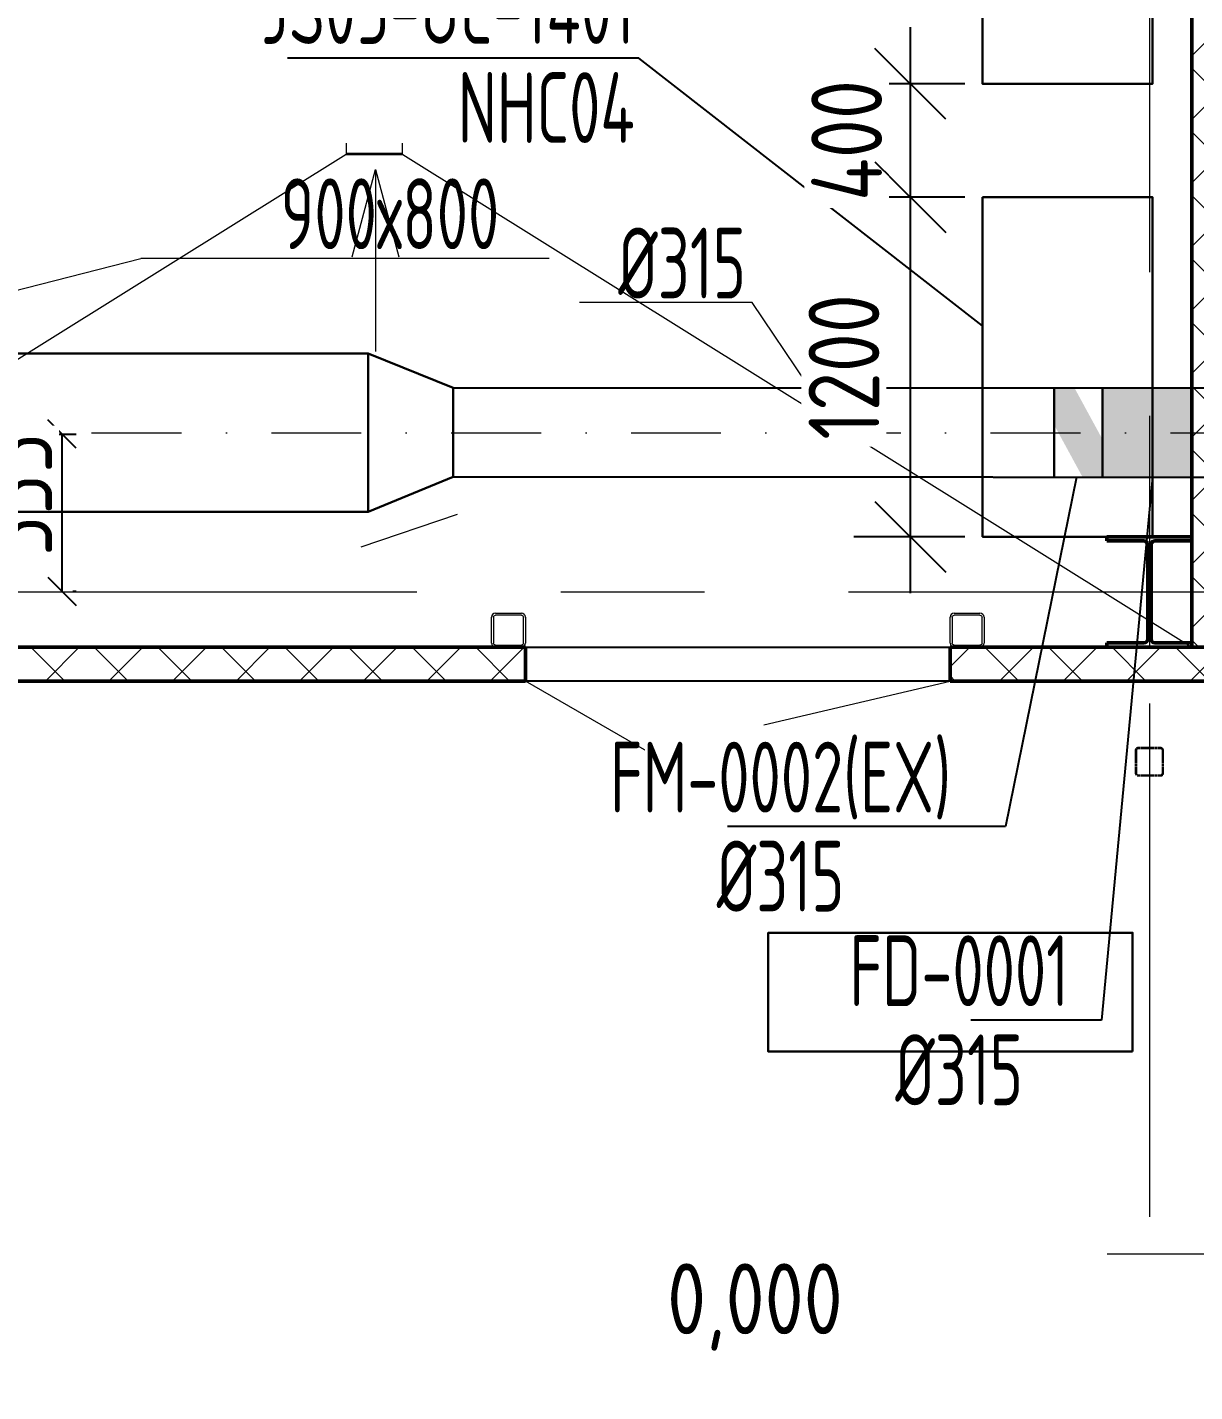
# Model space of a CAD drawing. Header units: millimetres. Extents: x -553547 to 230550, y -59438 to 214451.
# Drawn here: x 118363 to 122487, y -40164 to -35343 of the extents above; entities that cross this region are included whole.
import ezdxf
from ezdxf import colors
from ezdxf.entities.mleader import LeaderData, LeaderLine
from ezdxf.math import Vec2, Vec3

# ---------------------------------------------------------------- set-up
doc = ezdxf.new("R2010")
doc.units = ezdxf.units.MM
for name, pattern in [('GOST2.303 6', [12, 8, -1.5, 1, -1.5]), ('TRATTOPUNTO2', [12.7, 6.35, -3.175, 0, -3.175]), ('ГОСТ 2.303 6', [12, 8, -1.5, 1, -1.5]), ('осевая', [50.8, 31.75, -6.35, 6.35, -6.35])]:
    doc.linetypes.add(name, pattern=pattern)
for name, color, linetype, lineweight in [('0Оси', 252, 'GOST2.303 6', 13), ('_Оси', 252, 'Continuous', 9), ('АР_Двери', 250, 'Continuous', 9), ('АР_Размеры', 7, 'Continuous', 20), ('АР_Стены и перегородки', 154, 'Continuous', 50), ('АР_Тонкие', 7, 'Continuous', 0), ('АР_Штриховка', 7, 'Continuous', 20), ('АТ_ПС_АЛС_025', 20, 'ГОСТ 2.303 6', 25), ('ОВ выноски вент. оборудование и клапаны', 7, 'Continuous', 15), ('ОВ текст', 7, 'Continuous', 15), ('приток', 10, 'Continuous', 30)]:
    doc.layers.add(name, color=color, linetype=linetype, lineweight=lineweight)
doc.layers.add('IZOLATOR', color=7, linetype='Continuous')
doc.layers.add('ОВ_клапаны', color=7, linetype='Continuous')
doc.layers.add('ОВ', color=7, linetype='Continuous', lineweight=15, true_color=0x000000)
doc.styles.add('GOST 2.304', font='cs_gost2304.shx', dxfattribs={"width": 0.8})
doc.styles.add('GOST type A', font='GOST2304A.ttf')
doc.styles.get("Standard").update_dxf_attribs({"font": 'arial.ttf'})
doc.styles.add('ГОСТ', font='cs_gost2304.shx')
doc.styles.add('ГОСТ 2.304', font='CS_Gost2304.shx')
doc.linetypes.add('Lotok', pattern='A,5e-05,[6,MSH_7,S=1,R=0,X=0,Y=0],-4.989379', length=4.989429)
doc.dimstyles.new('ISO-25', dxfattribs={"dimtxt": 2.5, "dimasz": 2.5, "dimexe": 1.25, "dimexo": 0.625, "dimtad": 1, "dimtxsty": 'Standard', "dimcen": 2.5, "dimadec": 0, "dimazin": 0, "dimtfac": 1, "dimtmove": 0, "dimatfit": 3, "dimfxl": 1, "dimarcsym": 0})
doc.dimstyles.new('СПДС', dxfattribs={"dimscale": 100, "dimtxt": 2.5, "dimasz": 2.5, "dimexe": 2, "dimexo": 0.625, "dimgap": 1, "dimtad": 1, "dimdec": 0, "dimtxsty": 'ГОСТ 2.304', "dimblk": 'OBLIQUE', "dimblk1": 'OBLIQUE', "dimblk2": 'OBLIQUE', "dimcen": 2.5, "dimdle": 2, "dimadec": 0, "dimazin": 2, "dimtfac": 0.75, "dimtdec": 4, "dimtmove": 1, "dimatfit": 3, "dimfxl": 1, "dimtfill": 1, "dimtolj": 1, "dimarcsym": 1})

# ---------------------------------------------------------------- blocks, each defined once
blk = doc.blocks.new('Несущая колонна')
at = {"color": 0, "linetype": 'ByBlock', "lineweight": -2, "extrusion": (0, 0, -1)}
for p, q in [((74798.1, 37252.3), (74798.1, 37267.3)), ((74798.1, 37267.3), (75098.1, 37267.3)), ((74798.1, 37252.3), (74929.1, 37252.3)), ((74942.1, 36905.3), (74942.1, 37239.3)), ((74954.1, 36905.3), (74954.1, 37239.3)), ((74967.1, 37252.3), (75098.1, 37252.3)), ((75098.1, 37252.3), (75098.1, 37267.3)), ((74798.1, 36877.3), (74798.1, 36892.3)), ((74798.1, 36892.3), (74929.1, 36892.3)), ((74967.1, 36892.3), (75098.1, 36892.3)), ((75098.1, 36877.3), (75098.1, 36892.3)), ((74798.1, 36877.3), (75098.1, 36877.3))]:
    blk.add_line(p, q, dxfattribs=at)
at = {"color": 18, "lineweight": 0, "true_color": 0x000000}
for points in [[(74948.1, 37267.3), (74948.1, 36877.3)], [(74954.1, 37072.3), (74942.1, 37072.3)]]:
    blk.add_lwpolyline(points, dxfattribs=at)
at = {"color": 0, "linetype": 'ByBlock', "lineweight": -2, "extrusion": (0, 0, -1)}
for centre, start, end in [((-74929.1, 37239.3), 90, 180), ((-74967.1, 37239.3), 360, 90), ((-74929.1, 36905.3), 180, 270), ((-74967.1, 36905.3), 270, 0)]:
    blk.add_arc(centre, 13, start, end, dxfattribs=at)
blk = doc.blocks.new('A$C62bef24c')
at = {"color": 252}
for points in [[(29960, -650.2), (30040, -650.2, 0.414214), (30050, -640.2), (30050, -560.2, 0.414214), (30040, -550.2), (29960, -550.2, 0.414214), (29950, -560.2), (29950, -640.2, 0.414214)], [(29960, -646.2), (30040, -646.2, 0.414214), (30046, -640.2), (30046, -560.2, 0.414214), (30040, -554.2), (29960, -554.2, 0.414214), (29954, -560.2), (29954, -640.2, 0.414214)]]:
    blk.add_lwpolyline(points, format="xyb", close=True, dxfattribs=at)
blk = doc.blocks.new('_Oblique')
at = {"color": 0, "linetype": 'ByBlock', "lineweight": -2}
blk.add_line((-0.5, -0.5), (0.5, 0.5), dxfattribs=at)
blk = doc.blocks.new('*D324')
at = {"layer": 'Defpoints', "color": 0, "lineweight": 30, "transparency": 16777216}
for p in [(117770.9, -36780.3), (118474.6, -37335.3)]:
    blk.add_point(p, dxfattribs=at)
at = {"layer": 'ОВ текст', "color": 0, "lineweight": -2, "transparency": 16777216}
for p, q in [((117820.9, -36780.3), (118535.9, -36780.3)), ((118485.9, -37335.3), (118485.9, -36780.3)), ((118524.6, -37335.3), (118535.9, -37335.3))]:
    blk.add_line(p, q, dxfattribs=at)
at = {"layer": 'ОВ текст', "color": 0, "lineweight": -2, "transparency": 16777216, "xscale": 100, "yscale": 100, "zscale": 100}
for p, rotation in [((118485.9, -36780.3), 90), ((118485.9, -37335.3), 270)]:
    blk.add_blockref('_Oblique', p, dxfattribs=dict(at, rotation=rotation))
at = {"layer": 'ОВ текст', "color": 0, "lineweight": 15, "transparency": 16777216, "insert": (118325.7, -36995.4), "char_height": 250, "attachment_point": 5, "rotation": 90, "style": 'ГОСТ', "bg_fill": 3, "box_fill_scale": 1.1, "bg_fill_color": 256, "bg_fill_true_color": 13158600, "bg_fill_transparency": 0}
blk.add_mtext('555', dxfattribs=at)
at = {"layer": 'Defpoints', "color": 0, "lineweight": 30, "transparency": 16777216}
blk.add_point((118485.9, -36780.3), dxfattribs=at)
blk = doc.blocks.new('_None')
blk = doc.blocks.new('*D406')
at = {"layer": 'Defpoints', "color": 0, "lineweight": 30, "ltscale": 100, "transparency": 16777216}
for p in [(121482.4, -35942.8), (121737.3, -35942.8), (121737.3, -37142.8)]:
    blk.add_point(p, dxfattribs=at)
at = {"layer": 'ОВ текст', "color": 0, "lineweight": -2, "ltscale": 100, "transparency": 16777216}
for p, q in [((121482.4, -37342.8), (121482.4, -35742.8)), ((121674.8, -35942.8), (121282.4, -35942.8)), ((121674.8, -37142.8), (121282.4, -37142.8))]:
    blk.add_line(p, q, dxfattribs=at)
at = {"layer": 'ОВ текст', "color": 0, "lineweight": -2, "ltscale": 100, "transparency": 16777216, "xscale": 250, "yscale": 250, "zscale": 250}
for p, rotation in [((121482.4, -35942.8), 90), ((121482.4, -37142.8), 270)]:
    blk.add_blockref('_Oblique', p, dxfattribs=dict(at, rotation=rotation))
at = {"layer": 'ОВ текст', "color": 0, "lineweight": 15, "ltscale": 100, "transparency": 16777216, "insert": (121247.7, -36542.8), "char_height": 250, "attachment_point": 5, "rotation": 90, "style": 'ГОСТ 2.304', "bg_fill": 3, "box_fill_scale": 1.1, "bg_fill_color": 256, "bg_fill_true_color": 13158600, "bg_fill_transparency": 0}
blk.add_mtext('\\A1;1200', dxfattribs=at)
blk = doc.blocks.new('*D407')
at = {"layer": 'Defpoints', "color": 0, "lineweight": 30, "ltscale": 100, "transparency": 16777216}
for p in [(121482.4, -35542.8), (121737.3, -35542.8), (121737.3, -35942.8)]:
    blk.add_point(p, dxfattribs=at)
at = {"layer": 'ОВ текст', "color": 0, "lineweight": -2, "ltscale": 100, "transparency": 16777216}
for p, q in [((121482.4, -36142.8), (121482.4, -35342.8)), ((121674.8, -35542.8), (121282.4, -35542.8)), ((121674.8, -35942.8), (121282.4, -35942.8))]:
    blk.add_line(p, q, dxfattribs=at)
at = {"layer": 'ОВ текст', "color": 0, "lineweight": 15, "ltscale": 100, "transparency": 16777216, "insert": (121257.4, -35742.8), "char_height": 250, "attachment_point": 5, "rotation": 90, "style": 'ГОСТ 2.304', "bg_fill": 3, "box_fill_scale": 1.1, "bg_fill_color": 256, "bg_fill_true_color": 13158600, "bg_fill_transparency": 0}
blk.add_mtext('\\A1;400', dxfattribs=at)
at = {"layer": 'ОВ текст', "color": 0, "lineweight": -2, "ltscale": 100, "transparency": 16777216, "xscale": 250, "yscale": 250, "zscale": 250}
for p, rotation in [((121482.4, -35542.8), 90), ((121482.4, -35942.8), 270)]:
    blk.add_blockref('_Oblique', p, dxfattribs=dict(at, rotation=rotation))
blk = doc.blocks.new('*D408')
at = {"layer": 'Defpoints', "color": 0, "lineweight": 30, "ltscale": 100, "transparency": 16777216}
for p in [(121482.4, -35542.8), (121737.3, -35542.8), (121737.3, -35942.8)]:
    blk.add_point(p, dxfattribs=at)
at = {"layer": 'ОВ текст', "color": 0, "lineweight": -2, "ltscale": 100, "transparency": 16777216}
for p, q in [((121482.4, -36142.8), (121482.4, -35342.8)), ((121674.8, -35542.8), (121282.4, -35542.8)), ((121674.8, -35942.8), (121282.4, -35942.8))]:
    blk.add_line(p, q, dxfattribs=at)
at = {"layer": 'ОВ текст', "color": 0, "lineweight": 15, "ltscale": 100, "transparency": 16777216, "insert": (121257.4, -35742.8), "char_height": 250, "attachment_point": 5, "rotation": 90, "style": 'ГОСТ 2.304', "bg_fill": 3, "box_fill_scale": 1.1, "bg_fill_color": 256, "bg_fill_true_color": 13158600, "bg_fill_transparency": 0}
blk.add_mtext('\\A1;400', dxfattribs=at)
at = {"layer": 'ОВ текст', "color": 0, "lineweight": -2, "ltscale": 100, "transparency": 16777216, "xscale": 250, "yscale": 250, "zscale": 250}
for p, rotation in [((121482.4, -35542.8), 90), ((121482.4, -35942.8), 270)]:
    blk.add_blockref('_Oblique', p, dxfattribs=dict(at, rotation=rotation))
blk = doc.blocks.new('*D409')
at = {"layer": 'Defpoints', "color": 0, "lineweight": 30, "ltscale": 100, "transparency": 16777216}
for p in [(121482.4, -35542.8), (121737.3, -35542.8), (121737.3, -35942.8)]:
    blk.add_point(p, dxfattribs=at)
at = {"layer": 'ОВ текст', "color": 0, "lineweight": -2, "ltscale": 100, "transparency": 16777216}
for p, q in [((121482.4, -36142.8), (121482.4, -35342.8)), ((121674.8, -35542.8), (121282.4, -35542.8)), ((121674.8, -35942.8), (121282.4, -35942.8))]:
    blk.add_line(p, q, dxfattribs=at)
at = {"layer": 'ОВ текст', "color": 0, "lineweight": 15, "ltscale": 100, "transparency": 16777216, "insert": (121257.4, -35742.8), "char_height": 250, "attachment_point": 5, "rotation": 90, "style": 'ГОСТ 2.304', "bg_fill": 3, "box_fill_scale": 1.1, "bg_fill_color": 256, "bg_fill_true_color": 13158600, "bg_fill_transparency": 0}
blk.add_mtext('\\A1;400', dxfattribs=at)
at = {"layer": 'ОВ текст', "color": 0, "lineweight": -2, "ltscale": 100, "transparency": 16777216, "xscale": 250, "yscale": 250, "zscale": 250}
for p, rotation in [((121482.4, -35542.8), 90), ((121482.4, -35942.8), 270)]:
    blk.add_blockref('_Oblique', p, dxfattribs=dict(at, rotation=rotation))
blk = doc.blocks.new('*D410')
at = {"layer": 'Defpoints', "color": 0, "lineweight": 30, "ltscale": 100, "transparency": 16777216}
for p in [(121482.4, -35542.8), (121737.3, -35542.8), (121737.3, -35942.8)]:
    blk.add_point(p, dxfattribs=at)
at = {"layer": 'ОВ текст', "color": 0, "lineweight": -2, "ltscale": 100, "transparency": 16777216}
for p, q in [((121482.4, -36142.8), (121482.4, -35342.8)), ((121674.8, -35542.8), (121282.4, -35542.8)), ((121674.8, -35942.8), (121282.4, -35942.8))]:
    blk.add_line(p, q, dxfattribs=at)
at = {"layer": 'ОВ текст', "color": 0, "lineweight": 15, "ltscale": 100, "transparency": 16777216, "insert": (121257.4, -35742.8), "char_height": 250, "attachment_point": 5, "rotation": 90, "style": 'ГОСТ 2.304', "bg_fill": 3, "box_fill_scale": 1.1, "bg_fill_color": 256, "bg_fill_true_color": 13158600, "bg_fill_transparency": 0}
blk.add_mtext('\\A1;400', dxfattribs=at)
at = {"layer": 'ОВ текст', "color": 0, "lineweight": -2, "ltscale": 100, "transparency": 16777216, "xscale": 250, "yscale": 250, "zscale": 250}
for p, rotation in [((121482.4, -35542.8), 90), ((121482.4, -35942.8), 270)]:
    blk.add_blockref('_Oblique', p, dxfattribs=dict(at, rotation=rotation))
blk = doc.blocks.new('АР')
at = {"layer": 'IZOLATOR'}
h = blk.add_hatch(dxfattribs=at)
h.set_pattern_fill('ANSI31', color=252, scale=50, angle=315)
h.set_pattern_definition([(0, (552841.11, -184537.85), (4e-14, 158.75), [])])
h.paths.add_polyline_path([(673236.4, -245789.1), (673036.4, -245789.1), (673036.4, -250243.2), (673236.4, -250243.2)])
h.paths.add_polyline_path([(673236.4, -245243.2), (673036.4, -245243.2), (673036.4, -245789.1), (673236.4, -245789.1)])
at = {"layer": 'АР_Штриховка', "lineweight": 13}
h = blk.add_hatch(dxfattribs=at)
h.set_pattern_fill('ANSI37', color=252, scale=50)
h.set_pattern_definition([(45, (570905.98, -268391.23), (-112.2532, 112.2532), []), (135, (570905.98, -268391.23), (-112.2532, -112.2532), [])])
h.paths.add_polyline_path([(676143.9, -241809.1), (677348.9, -241809.1), (677348.9, -241689.1), (676143.9, -241689.1), (676143.9, -236593.9), (676023.9, -236593.9), (676023.9, -251984.1), (676143.9, -251984.1), (676143.9, -246889.1), (677348.9, -246889.1), (677348.9, -246769.1), (676143.9, -246769.1)])
h = blk.add_hatch(dxfattribs=at)
h.set_pattern_fill('ANSI37', color=252, scale=50)
h.set_pattern_definition([(45, (585097.62, -263359.88), (-112.2532, 112.2532), []), (135, (585097.62, -263359.88), (-112.2532, -112.2532), [])])
h.paths.add_polyline_path([(669123.9, -252104.1), (673670, -252104.1), (673670, -251984.1), (669123.9, -251984.1)])
h = blk.add_hatch(dxfattribs=at)
h.set_pattern_fill('ANSI37', color=252, scale=50)
h.set_pattern_definition([(45, (585100.16, -263359.88), (-112.2532, 112.2532), []), (135, (585100.16, -263359.88), (-112.2532, -112.2532), [])])
h.paths.add_polyline_path([(675170, -252104.1), (676229.6, -252104.1), (676229.6, -251984.1), (675170, -251984.1)])
at = {"color": 252, "linetype": 'Continuous', "ltscale": 0.5}
for p, q in [((673550, -251969.7), (673550, -251878.5)), ((673557.2, -251878.5), (673557.2, -251969.7)), ((673564.4, -251864.1), (673655.6, -251864.1)), ((673655.6, -251871.3), (673564.4, -251871.3)), ((673662.8, -251969.7), (673662.8, -251878.5)), ((673670, -251878.5), (673670, -251969.7)), ((675170, -251969.7), (675170, -251878.5)), ((675177.2, -251878.5), (675177.2, -251969.7)), ((675184.4, -251864.1), (675275.6, -251864.1)), ((675275.6, -251871.3), (675184.4, -251871.3)), ((675282.8, -251969.7), (675282.8, -251878.5)), ((675290, -251878.5), (675290, -251969.7)), ((673564.4, -251976.9), (673655.6, -251976.9)), ((673655.6, -251984.1), (673564.4, -251984.1)), ((675184.4, -251976.9), (675275.6, -251976.9)), ((675275.6, -251984.1), (675184.4, -251984.1))]:
    blk.add_line(p, q, dxfattribs=at)
for centre, start, end in [((673564.4, -251878.5), 90, 180), ((673655.6, -251878.5), 0, 90), ((675184.4, -251878.5), 90, 180), ((675275.6, -251878.5), 0, 90), ((673564.4, -251969.7), 180, 270), ((673655.6, -251969.7), 270, 0), ((675184.4, -251969.7), 180, 270), ((675275.6, -251969.7), 270, 0)]:
    blk.add_arc(centre, 14.4, start, end, dxfattribs=at)
at = {"color": 252, "linetype": 'Continuous', "ltscale": 0.5, "extrusion": (1.89478e-14, -7.84844e-15, -1)}
for centre in [(-673564.4, -251878.5, 0), (-675184.4, -251878.5, 0)]:
    blk.add_arc(centre, 7.2, 0, 90, dxfattribs=at)
at = {"color": 252, "linetype": 'Continuous', "ltscale": 0.5, "extrusion": (-7.84844e-15, -1.89478e-14, -1)}
for centre in [(-673655.6, -251878.5), (-675275.6, -251878.5)]:
    blk.add_arc(centre, 7.2, 90, 180, dxfattribs=at)
at = {"color": 252, "linetype": 'Continuous', "ltscale": 0.5, "extrusion": (1.89478e-14, 7.84844e-15, -1)}
for centre in [(-673564.4, -251969.7, 0), (-675184.4, -251969.7, 0)]:
    blk.add_arc(centre, 7.2, 270, 0, dxfattribs=at)
at = {"color": 252, "linetype": 'Continuous', "ltscale": 0.5, "extrusion": (-7.84844e-15, 1.89478e-14, -1)}
for centre in [(-673655.6, -251969.7, 0), (-675275.6, -251969.7, 0)]:
    blk.add_arc(centre, 7.2, 180, 270, dxfattribs=at)
at = {"layer": '_Оси', "color": 252, "linetype": 'осевая', "ltscale": 80}
for p, q in [((675873.9, -235927.5), (675873.9, -253997.2)), ((675873.9, -235927.5), (675873.9, -253997.2)), ((638234.9, -251789.1), (685885.7, -251789.1))]:
    blk.add_line(p, q, dxfattribs=at)
at = {"layer": 'Defpoints', "color": 252}
blk.add_lwpolyline([(673670, -251984.1), (675170, -251984.1), (675170, -252104.1), (673670, -252104.1)], close=True, dxfattribs=at)
at = {"layer": 'АР_Двери', "color": 252}
for points in [[(674449.5, -252554.1), (673670, -252104.1)], [(674511.6, -252259.1), (675170, -252104.1)]]:
    blk.add_lwpolyline(points, dxfattribs=at)
at = {"layer": 'АР_Стены и перегородки', "color": 252}
for p, q in [((676023.9, -240432.2), (676023.9, -251984.1)), ((669123.9, -251984.1), (673670, -251984.1)), ((673670, -252104.1), (673670, -251984.1)), ((675170, -251984.1), (676229.6, -251984.1)), ((675170, -252104.1), (675170, -251984.1)), ((675170, -251984.1), (675289.3, -251984.1)), ((675170, -252104.1), (675170, -251984.1)), ((669123.9, -252104.1), (673670, -252104.1)), ((675170, -252104.1), (676229.6, -252104.1))]:
    blk.add_line(p, q, dxfattribs=at)
at = {"layer": 'АР_Тонкие', "color": 252}
for p, q in [((673036.4, -250243.2), (670248.9, -251984.1)), ((673236.6, -250243.2), (676023.9, -251984.1)), ((673057.6, -250605.3), (673140.4, -250296.2)), ((673140.4, -250296.2), (673140.4, -250939.9)), ((673140.4, -250296.2), (673223.3, -250605.3))]:
    blk.add_line(p, q, dxfattribs=at)
blk.add_lwpolyline([(673036.4, -250243.2), (673236.4, -250243.2), (673236.4, -245243.2), (673036.4, -245243.2)], close=True, dxfattribs=at)
at = {"layer": '0Оси', "color": 252}
blk.add_blockref('A$C62bef24c', (645873.9, -251789.1), dxfattribs=at)
at = {"layer": 'АР_Стены и перегородки', "color": 252}
blk.add_blockref('Несущая колонна', (600925.8, -288861.3), dxfattribs=at)
at = {"color": 252}
ml = blk.add_multileader_mtext('Standard', dxfattribs=at)
ml.set_content('0,000', color=252, style='GOST type A')
ml.set_leader_properties(color=256)
ml.build(insert=Vec2(0, 0))
ml.multileader.update_dxf_attribs({"has_dogleg": 0, "has_text_frame": 1, "text_left_attachment_type": 7, "text_right_attachment_type": 6, "dogleg_length": 0, "arrow_head_size": 200})
ctx = ml.context
ctx.base_point, ctx.char_height, ctx.arrow_head_size, ctx.landing_gap_size, ctx.plane_origin = Vec3(649404.1, -245448.8), 250, 200, 50, Vec3(-514199.9, -248177.5)
ctx.left_attachment, ctx.right_attachment = 7, 6
notes = []
notes.append((ctx, [(0, (0, 0, 0), (0, 0), (1, 0), 1, [])]))
ctx.mtext.insert, ctx.mtext.flow_direction = Vec3(649454.1, -245161.3), 5
ml = blk.add_multileader_mtext('Standard', dxfattribs=at)
ml.set_content('0,000', color=252, style='GOST type A')
ml.set_leader_properties(color=256)
ml.build(insert=Vec2(0, 0))
ml.multileader.update_dxf_attribs({"has_dogleg": 0, "has_text_frame": 1, "text_left_attachment_type": 7, "text_right_attachment_type": 6, "dogleg_length": 0, "arrow_head_size": 200})
ctx = ml.context
ctx.base_point, ctx.char_height, ctx.arrow_head_size, ctx.landing_gap_size, ctx.plane_origin = Vec3(656104.7, -253706.8), 250, 200, 50, Vec3(-507499.3, -250982.9)
ctx.left_attachment, ctx.right_attachment = 7, 6
notes.append((ctx, [(0, (0, 0, 0), (0, 0), (1, 0), 1, [])]))
ctx.mtext.insert, ctx.mtext.flow_direction = Vec3(656154.7, -253419.3), 5
ml = blk.add_multileader_mtext('Standard', dxfattribs=at)
ml.set_content('0,000', color=252, style='GOST type A')
ml.set_leader_properties(color=256)
ml.build(insert=Vec2(0, 0))
ml.multileader.update_dxf_attribs({"has_dogleg": 0, "has_text_frame": 1, "text_left_attachment_type": 7, "text_right_attachment_type": 6, "dogleg_length": 0, "arrow_head_size": 200})
ctx = ml.context
ctx.base_point, ctx.char_height, ctx.arrow_head_size, ctx.landing_gap_size, ctx.plane_origin = Vec3(674120.3, -254449.4), 250, 200, 50, Vec3(-489483.8, -251725.5)
ctx.left_attachment, ctx.right_attachment = 7, 6
notes.append((ctx, [(0, (0, 0, 0), (0, 0), (1, 0), 1, [])]))
ctx.mtext.insert, ctx.mtext.flow_direction = Vec3(674170.3, -254161.9), 5
ml = blk.add_multileader_mtext('Standard', dxfattribs=at)
ml.set_content('0,000', color=252, style='GOST type A')
ml.set_leader_properties(color=256)
ml.build(insert=Vec2(0, 0))
ml.multileader.update_dxf_attribs({"has_dogleg": 0, "has_text_frame": 1, "text_left_attachment_type": 7, "text_right_attachment_type": 6, "dogleg_length": 0, "arrow_head_size": 200})
ctx = ml.context
ctx.base_point, ctx.char_height, ctx.arrow_head_size, ctx.landing_gap_size, ctx.plane_origin = Vec3(683757.5, -246454.6), 250, 200, 50, Vec3(-479846.5, -243730.6)
ctx.left_attachment, ctx.right_attachment = 7, 6
notes.append((ctx, [(0, (0, 0, 0), (0, 0), (1, 0), 1, [])]))
ctx.mtext.insert, ctx.mtext.flow_direction = Vec3(683807.5, -246167), 5
for ctx, leaders in notes:
    for number, flags, end, landing, length, lines in leaders:
        leader = LeaderData()
        leader.index, (leader.has_last_leader_line, leader.has_dogleg_vector, leader.attachment_direction) = number, flags
        leader.last_leader_point, leader.dogleg_vector, leader.dogleg_length = Vec3(end), Vec3(landing), length
        for number, points, colour, breaks in lines:
            line = LeaderLine()
            line.index, line.vertices, line.color, line.breaks = number, Vec3.list(points), colors.encode_raw_color(colour), breaks
            leader.lines.append(line)
        ctx.leaders.append(leader)

msp = doc.modelspace()

# ---------------------------------------------------------------- hatches: boundary and pattern name
at = {"layer": 'ОВ_клапаны'}
h = msp.add_hatch(color=256, dxfattribs=at)
h.dxf.hatch_style = 1
edge = h.paths.add_edge_path()
edge.add_line((122473.882, -36617.773), (122163.882, -36617.773))
edge.add_line((122163.882, -36617.773), (122164.009, -36617.773))
edge.add_line((122164.009, -36617.773), (122474.009, -36617.773))
edge.add_line((122474.009, -36617.773), (122473.93, -36524.014))
h.paths.add_polyline_path([(122164.009, -36617.773), (122163.976, -36932.773), (122473.976, -36932.773), (122474.009, -36617.773)])
h = msp.add_hatch(color=256, dxfattribs=at)
h.dxf.hatch_style = 1
h.paths.add_polyline_path([(122062.1, -36617.216), (121990.66, -36617.216), (121990.66, -36748.538), (122089.914, -36930.989), (122161.353, -36930.989), (122161.353, -36799.666)])

# ---------------------------------------------------------------- linework, layer by layer
at = {"layer": 'Defpoints'}
msp.add_lwpolyline([(120122.681, -37532.8), (121622.681, -37532.8), (121622.681, -37652.8), (120122.681, -37652.8)], close=True, dxfattribs=at)
at = {"layer": 'АР_Двери', "color": 252}
for points in [[(120902.104, -38102.8), (120122.681, -37652.8)], [(120964.213, -37807.8), (121622.681, -37652.8)]]:
    msp.add_lwpolyline(points, dxfattribs=at)
at = {"layer": 'ОВ', "color": 0, "lineweight": 30, "ltscale": 100}
for points in [[(121737.318, -34342.8), (122337.318, -34342.8), (122337.318, -35542.8), (121737.318, -35542.8)], [(121737.318, -35942.8), (122337.318, -35942.8), (122337.318, -37142.8), (121737.318, -37142.8)]]:
    msp.add_lwpolyline(points, close=True, dxfattribs=at)
at = {"layer": 'ОВ текст', "linetype": 'Continuous'}
for p, q in [((118220.159, -36299.418), (118763.772, -36159.797)), ((120206.293, -36159.797), (118763.772, -36159.797)), ((120923.129, -36315.467), (120314.203, -36315.467)), ((121115.081, -36600.733), (120923.129, -36315.467)), ((119542.228, -37179.014), (119883.334, -37062.891)), ((122177.978, -39676.662), (124180.385, -39676.662))]:
    msp.add_line(p, q, dxfattribs=at)
at = {"layer": 'приток', "color": 241}
for p, q in [((119567.4, -37055.204), (119567.4, -36495.232)), ((119567.4, -36495.232), (119867.353, -36616.514)), ((119867.4, -36931.514), (119867.56, -36616.514)), ((121990.223, -36617.592), (121990.223, -36932.593)), ((122161.17, -36617.693), (122161.17, -36932.693)), ((122161.17, -36618.3), (122161.17, -36933.3)), ((122476.5, -36617.853), (122476.5, -36932.853)), ((119567.4, -37055.204), (119867.32, -36931.514))]:
    msp.add_line(p, q, dxfattribs=at)
at = {"layer": 'приток', "color": 241, "linetype": 'TRATTOPUNTO2', "lineweight": 15, "ltscale": 50}
msp.add_line((104618.12, -36774.014), (129834.594, -36776.578), dxfattribs=at)
at = {"layer": 'приток', "color": 241}
for points in [[(119867.48, -36616.514), (123681.639, -36618.452)], [(119867.32, -36931.514), (123681.479, -36933.452)]]:
    msp.add_lwpolyline(points, dxfattribs=at)

# ---------------------------------------------------------------- block references
at = {"layer": 'АР_Размеры', "color": 18, "true_color": 0x000000}
msp.add_blockref('АР', (-553547.366, 214451.275), dxfattribs=at)

# ---------------------------------------------------------------- texts
at = {"layer": 'ОВ текст', "linetype": 'Continuous', "char_height": 250, "width": 7852.99712, "attachment_point": 6, "line_spacing_factor": 0.84}
for s, insert, style in [('{\\W0.8;900х800}', (120030.174, -36001.745), 'ГОСТ'), ('{\\W0.8;%%C\\Fcs_gost2304|c162;315}', (120901.49, -36175.994), 'ГОСТ 2.304')]:
    msp.add_mtext(s, dxfattribs=dict(at, insert=insert, style=style))

# ---------------------------------------------------------------- next in the draw order: dimensions: what is measured, and where the dimension line sits
at = {"layer": 'ОВ текст', "lineweight": 15}
dim = msp.add_linear_dim(base=(118485.9, -36780.33), p1=(118474.58, -37335.33), p2=(117770.9, -36780.33), angle=90, dimstyle='ISO-25', override={"dimtxt": 250, "dimasz": 100, "dimexe": 50, "dimexo": 50, "dimgap": 30, "dimtxsty": 'ГОСТ', "dimblk1": 'Oblique', "dimblk2": 'Oblique', "dimsah": 1, "dimtfill": 1}, dxfattribs=at)
dim.commit()
dim.dimension.update_dxf_attribs({"geometry": '*D324', "text_midpoint": (118485.9, -36995.386), "dimtype": 160})

# ---------------------------------------------------------------- next in the draw order: leaders
at = {"layer": 'ОВ выноски вент. оборудование и клапаны', "lineweight": 15}
ml = msp.add_multileader_mtext('Standard', dxfattribs=at)
ml.set_content('JS05-UC-1401\\PNHC04', color=256, style='GOST 2.304')
ml.set_leader_properties()
ml.set_arrow_properties(name='NONE')
ml.build(insert=Vec2(0, 0))
ml.multileader.update_dxf_attribs({"text_left_attachment_type": 6, "text_right_attachment_type": 6, "dogleg_length": 100, "arrow_head_size": 250})
ctx = ml.context
ctx.base_point, ctx.char_height, ctx.arrow_head_size, ctx.plane_origin = Vec3(118801.603, -35451.426), 250, 250, Vec3(109377.593, -35715.325)
ctx.left_attachment, ctx.right_attachment, ctx.text_align_type = 6, 6, 2
notes = []
notes.append((ctx, [(1, (1, 1, 0), (120523.198, -35451.426), (-1, 0), 12.594, [(2, [(121737.318, -36398.037)], 0, [])])]))
ctx.mtext.insert, ctx.mtext.width, ctx.mtext.alignment, ctx.mtext.line_spacing_factor, ctx.mtext.flow_direction = Vec3(120508.603, -35151.426), 1214.30091, 3, 0.84, 5
ctx.mtext.has_bg_fill, ctx.mtext.bg_color, ctx.mtext.bg_scale_factor, ctx.mtext.bg_transparency, ctx.mtext.use_window_bg_color = 1, -1073741824, 1, 0, 1
ml = msp.add_multileader_mtext('Standard', dxfattribs=at)
ml.set_content('{\\Fcs_gost2304|c204;\\W0.8;FM-0002(EX) \\P%%C315}', color=256, style='GOST 2.304')
ml.set_leader_properties()
ml.set_arrow_properties(name='NONE')
ml.build(insert=Vec2(0, 0))
ml.multileader.update_dxf_attribs({"text_left_attachment_type": 6, "text_right_attachment_type": 6, "dogleg_length": 100, "arrow_head_size": 250})
ctx = ml.context
ctx.base_point, ctx.char_height, ctx.arrow_head_size, ctx.plane_origin = Vec3(120241.773, -38167.234), 250, 250, Vec3(115965.275, -37042.019)
ctx.left_attachment, ctx.right_attachment, ctx.text_align_type = 6, 6, 1
notes.append((ctx, [(1, (1, 1, 0), (121817.931, -38167.234), (-1, 0), 11.922, [(0, [(122068.75, -36932.632)], 0, [])])]))
ctx.mtext.insert, ctx.mtext.width, ctx.mtext.alignment, ctx.mtext.line_spacing_factor, ctx.mtext.flow_direction = Vec3(121023.891, -37867.234), 957.7079, 2, 0.84, 5
ctx.mtext.has_bg_fill, ctx.mtext.bg_color, ctx.mtext.bg_scale_factor, ctx.mtext.bg_transparency, ctx.mtext.use_window_bg_color = 1, -1073741824, 1, 0, 1
for ctx, leaders in notes:
    for number, flags, end, landing, length, lines in leaders:
        leader = LeaderData()
        leader.index, (leader.has_last_leader_line, leader.has_dogleg_vector, leader.attachment_direction) = number, flags
        leader.last_leader_point, leader.dogleg_vector, leader.dogleg_length = Vec3(end), Vec3(landing), length
        for number, points, colour, breaks in lines:
            line = LeaderLine()
            line.index, line.vertices, line.color, line.breaks = number, Vec3.list(points), colors.encode_raw_color(colour), breaks
            leader.lines.append(line)
        ctx.leaders.append(leader)

# ---------------------------------------------------------------- next in the draw order: linework, layer by layer
at = {"layer": 'приток', "color": 241}
msp.add_lwpolyline([(119567.4, -36495.099), (116983.476, -36495.114), (116983.476, -37055.351), (119567.4, -37055.337), (119567.4, -36495.099)], dxfattribs=at)

# ---------------------------------------------------------------- next in the draw order: leaders
at = {"layer": 'ОВ выноски вент. оборудование и клапаны', "lineweight": 15}
ml = msp.add_multileader_mtext('Standard', dxfattribs=at)
ml.set_content('{\\Fcs_gost2304|c204;\\W0.8;FD-0001\\Fcs_gost2304|c0;\\P\\Fcs_gost2304|c204;%%C\\Fcs_gost2304|c162;315}', color=256, style='GOST 2.304')
ml.set_leader_properties()
ml.set_arrow_properties(name='NONE')
ml.build(insert=Vec2(0, 0))
ml.multileader.update_dxf_attribs({"text_left_attachment_type": 6, "text_right_attachment_type": 6, "dogleg_length": 100, "arrow_head_size": 250})
ctx = ml.context
ctx.base_point, ctx.char_height, ctx.arrow_head_size, ctx.plane_origin = Vec3(121162.706, -38851.431), 250, 250, Vec3(116812.915, -37478.343)
ctx.left_attachment, ctx.right_attachment, ctx.text_align_type = 6, 6, 1
notes = []
notes.append((ctx, [(1, (1, 1, 0), (122157.806, -38851.431), (-1, 0), 11.1, [(0, [(122337.318, -36932.769)], 0, [])])]))
ctx.mtext.insert, ctx.mtext.width, ctx.mtext.alignment, ctx.mtext.line_spacing_factor, ctx.mtext.flow_direction = Vec3(121654.706, -38551.431), 443.98712, 2, 0.84, 5
ctx.mtext.has_bg_fill, ctx.mtext.bg_color, ctx.mtext.bg_scale_factor, ctx.mtext.bg_transparency, ctx.mtext.use_window_bg_color = 1, -1073741824, 1, 0, 1
for ctx, leaders in notes:
    for number, flags, end, landing, length, lines in leaders:
        leader = LeaderData()
        leader.index, (leader.has_last_leader_line, leader.has_dogleg_vector, leader.attachment_direction) = number, flags
        leader.last_leader_point, leader.dogleg_vector, leader.dogleg_length = Vec3(end), Vec3(landing), length
        for number, points, colour, breaks in lines:
            line = LeaderLine()
            line.index, line.vertices, line.color, line.breaks = number, Vec3.list(points), colors.encode_raw_color(colour), breaks
            leader.lines.append(line)
        ctx.leaders.append(leader)

# ---------------------------------------------------------------- next in the draw order: linework, layer by layer
at = {"layer": 'АТ_ПС_АЛС_025', "color": 40, "linetype": 'Lotok', "lineweight": 30, "true_color": 0xf8d731}
msp.add_lwpolyline([(122267.033, -38961.862), (120980.428, -38961.862), (120980.428, -38542.033), (122267.033, -38542.033)], close=True, dxfattribs=at)

# ---------------------------------------------------------------- next in the draw order: dimensions: what is measured, and where the dimension line sits
at = {"layer": 'ОВ текст', "color": 7, "lineweight": 15, "ltscale": 100}
dim = msp.add_linear_dim(base=(121482.389, -35942.8), p1=(121737.318, -37142.8), p2=(121737.318, -35942.8), angle=90, dimstyle='СПДС', dxfattribs=at)
dim.commit()
dim.dimension.update_dxf_attribs({"geometry": '*D406', "text_midpoint": (121247.706, -36542.8)})

# ---------------------------------------------------------------- next in the draw order: dimensions: what is measured, and where the dimension line sits
dim = msp.add_linear_dim(base=(121482.389, -35542.8), p1=(121737.318, -35942.8), p2=(121737.318, -35542.8), angle=90, dimstyle='СПДС', dxfattribs=at)
dim.commit()
dim.dimension.update_dxf_attribs({"geometry": '*D407', "text_midpoint": (121482.389, -35742.8), "dimtype": 160})

# ---------------------------------------------------------------- next in the draw order: dimensions: what is measured, and where the dimension line sits
dim = msp.add_linear_dim(base=(121482.389, -35542.8), p1=(121737.318, -35942.8), p2=(121737.318, -35542.8), angle=90, dimstyle='СПДС', dxfattribs=at)
dim.commit()
dim.dimension.update_dxf_attribs({"geometry": '*D408', "text_midpoint": (121482.389, -35742.8), "dimtype": 160})

# ---------------------------------------------------------------- next in the draw order: dimensions: what is measured, and where the dimension line sits
dim = msp.add_linear_dim(base=(121482.389, -35542.8), p1=(121737.318, -35942.8), p2=(121737.318, -35542.8), angle=90, dimstyle='СПДС', dxfattribs=at)
dim.commit()
dim.dimension.update_dxf_attribs({"geometry": '*D409', "text_midpoint": (121482.389, -35742.8), "dimtype": 160})

# ---------------------------------------------------------------- next in the draw order: dimensions: what is measured, and where the dimension line sits
dim = msp.add_linear_dim(base=(121482.389, -35542.8), p1=(121737.318, -35942.8), p2=(121737.318, -35542.8), angle=90, dimstyle='СПДС', dxfattribs=at)
dim.commit()
dim.dimension.update_dxf_attribs({"geometry": '*D410', "text_midpoint": (121482.389, -35742.8), "dimtype": 160})

# ---------------------------------------------------------------- next in the draw order: block references
at = {"layer": 'АР_Размеры', "color": 18, "true_color": 0x000000}
msp.add_blockref('АР', (-485509.064, 206951.83), dxfattribs=at)

doc.saveas('drawing.dxf')
